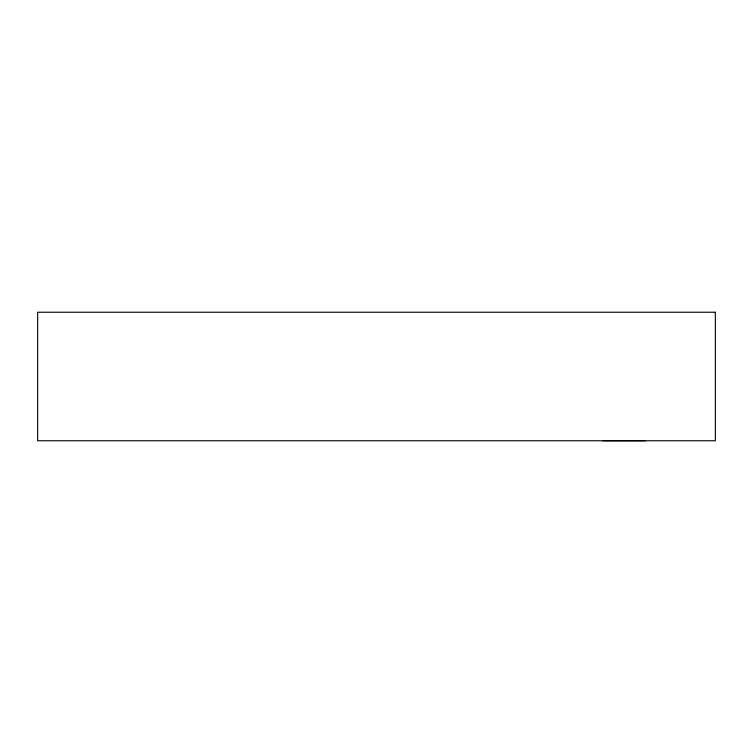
<?xml version="1.0" encoding="UTF-8"?>
<svg xmlns="http://www.w3.org/2000/svg" width="753" height="753" viewBox="0 0 753 753"><rect width="100%" height="100%" fill="white"/><g stroke="black" fill="none" stroke-linecap="round" stroke-linejoin="round"><path stroke-width="1.13" d="M645.349 440.759L602.889 440.759M715.35 312.241L37.65 312.241L37.65 440.759L715.35 440.759L715.35 312.241"/></g></svg>
